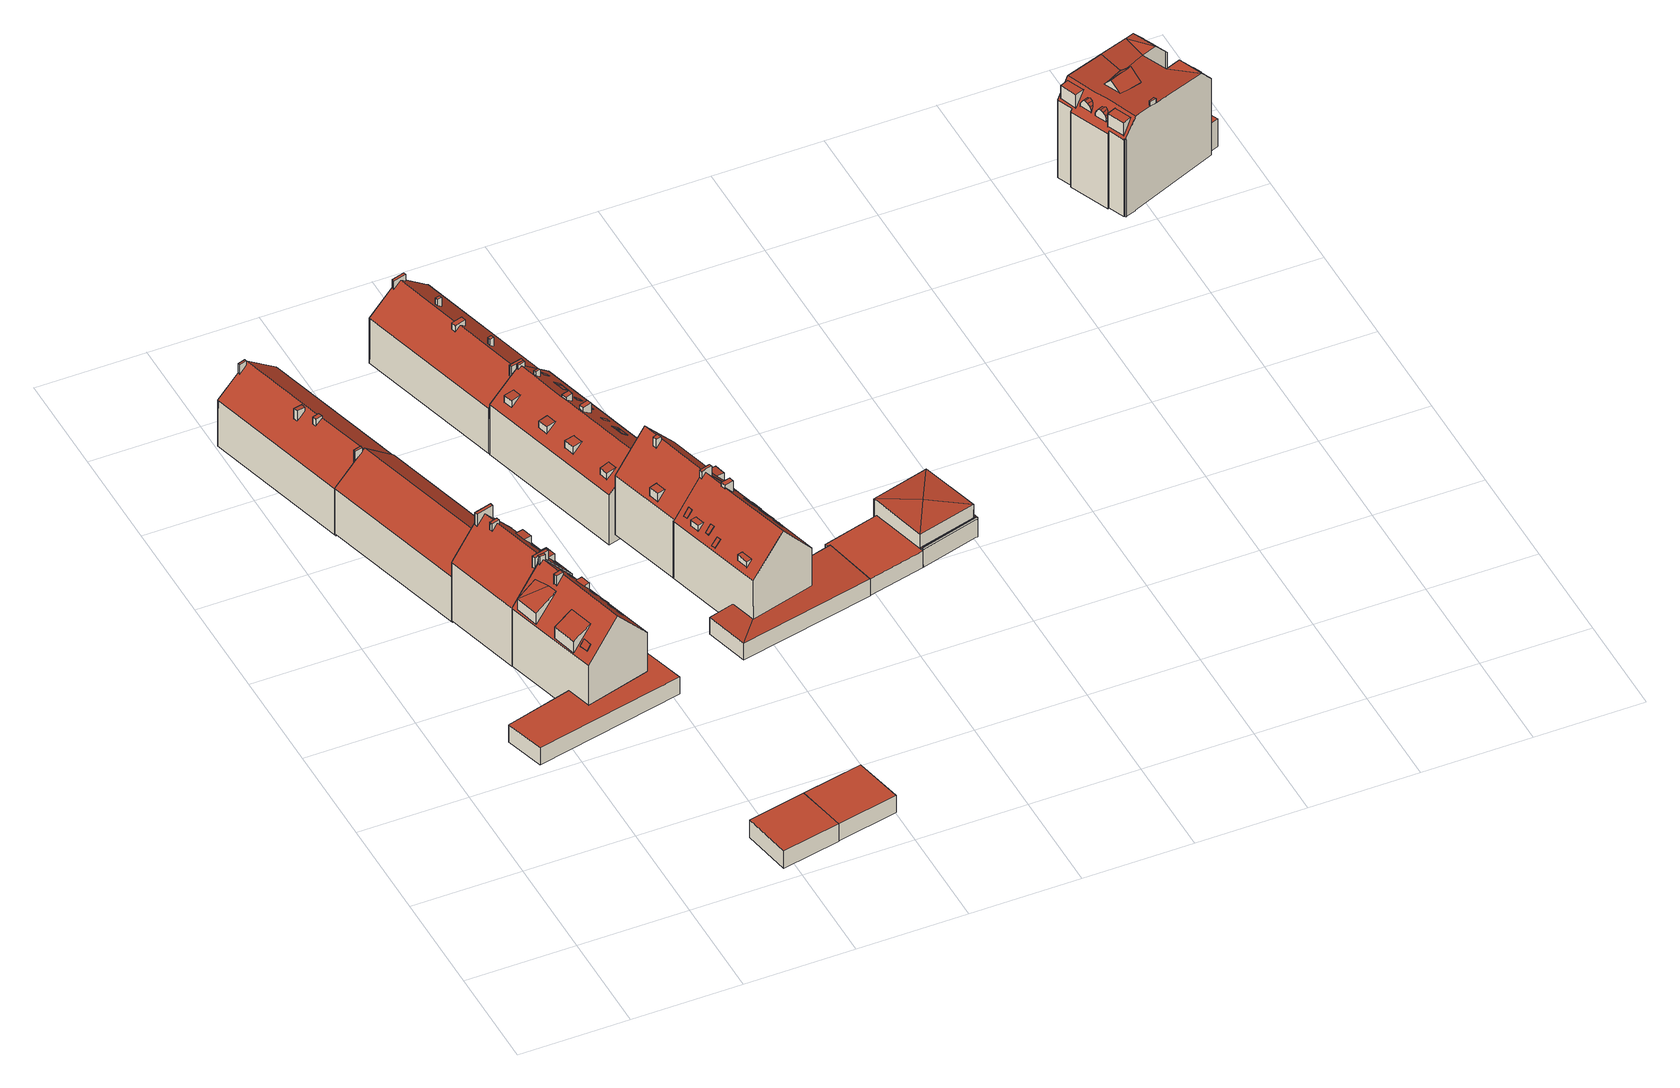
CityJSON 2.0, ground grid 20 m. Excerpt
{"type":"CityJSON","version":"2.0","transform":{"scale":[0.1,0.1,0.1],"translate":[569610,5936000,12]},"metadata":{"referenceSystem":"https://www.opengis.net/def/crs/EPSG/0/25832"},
"CityObjects":{
"building1":{"type":"Building","attributes":{"Grundfläche 2D":"172.613951","Grundhöhe NN":"14.097"},"geometry":[{"type":"Solid","lod":"3","boundaries":[[[[0,1,2,3,4,5,6,7]],[[3,2,8,9]],[[4,3,9,10]],[[5,4,10,11]],[[6,5,11,12]],[[7,6,12,13]],[[0,7,13,14]],[[1,0,14,15]],[[2,1,15,8]],[[15,14,13,12,11,10,9,8]]]],"semantics":{"surfaces":[{"type":"RoofSurface"},{"type":"WallSurface"},{"type":"GroundSurface"}],"values":[[0,1,1,1,1,1,1,1,1,2]]}}]},
"building2":{"type":"Building","attributes":{"Grundfläche 2D":"102.184171","Grundhöhe NN":"14.706"},"geometry":[{"type":"Solid","lod":"3","boundaries":[[[[16,17,18,19]],[[17,16,20,21]],[[18,17,21,22]],[[19,18,22,23]],[[16,19,23,20]],[[21,20,23,22]]]],"semantics":{"surfaces":[{"type":"RoofSurface"},{"type":"WallSurface"},{"type":"GroundSurface"}],"values":[[0,1,1,1,1,2]]}}]},
"building3":{"type":"Building","attributes":{"Grundfläche 2D":"232.561798","Grundhöhe NN":"13.805"},"children":["building3-1","building3-2","building3-3","building3-4","building3-5","building3-6","building3-7","building3-8","building3-9"],"geometry":[{"type":"Solid","lod":"3","boundaries":[[[[24,25,26,27]],[[24,28,25]],[[29,30,31,32,33,34,35,36,37,38],[39,28,24,27,40],[41,42,43,44]],[[45,46,42,41,47,48,49]],[[30,29,50,51,52,33,32,31]],[[26,25,39,40]],[[27,26,40]],[[25,28,39]],[[49,43,42,46,45]],[[47,41,44]],[[44,43,49,48,47]],[[36,35,34,33,52,51,53,54]],[[38,37,36,54,55]],[[50,29,38,55,56]],[[51,50,56,53]],[[53,56,55,54]]]],"semantics":{"surfaces":[{"type":"RoofSurface"},{"type":"WallSurface"},{"type":"GroundSurface"}],"values":[[0,0,0,0,0,1,1,1,1,1,1,1,1,1,1,2]]}}]},
"building3-1":{"type":"BuildingInstallation","parents":["building3"],"geometry":[{"type":"MultiSurface","lod":"3","boundaries":[[[57,58,59,60]],[[61,62,57,60]],[[59,63,61,60]],[[58,57,62,64]],[[59,58,64,63]]],"semantics":{"surfaces":[{"type":"RoofSurface"},{"type":"WallSurface"}],"values":[0,1,1,1,1]}}]},
"building3-2":{"type":"BuildingInstallation","parents":["building3"],"geometry":[{"type":"MultiSurface","lod":"3","boundaries":[[[65,66,67,68]],[[69,70,65,68]],[[68,67,71,69]],[[66,65,70,72]],[[72,71,67,66]]],"semantics":{"surfaces":[{"type":"RoofSurface"},{"type":"WallSurface"}],"values":[0,1,1,1,1]}}]},
"building3-3":{"type":"BuildingInstallation","parents":["building3"],"geometry":[{"type":"MultiSurface","lod":"3","boundaries":[[[73,74,75,76]],[[76,75,77,78]],[[78,79,73,76]],[[79,80,74,73]],[[75,74,80,77]]],"semantics":{"surfaces":[{"type":"RoofSurface"},{"type":"WallSurface"}],"values":[0,1,1,1,1]}}]},
"building3-4":{"type":"BuildingInstallation","parents":["building3"],"geometry":[{"type":"MultiSurface","lod":"3","boundaries":[[[81,82,83,84]],[[82,85,83]],[[84,86,81]],[[82,81,86,85]]],"semantics":{"surfaces":[{"type":"RoofSurface"},{"type":"WallSurface"}],"values":[0,1,1,1]}}]},
"building3-5":{"type":"BuildingInstallation","parents":["building3"],"geometry":[{"type":"MultiSurface","lod":"3","boundaries":[[[87,88,89,90]],[[87,90,91,92]],[[89,88,93,94]],[[90,89,94,91]],[[88,87,92,93]]],"semantics":{"surfaces":[{"type":"RoofSurface"},{"type":"WallSurface"}],"values":[0,1,1,1,1]}}]},
"building3-6":{"type":"BuildingInstallation","parents":["building3"],"geometry":[{"type":"MultiSurface","lod":"3","boundaries":[[[95,96,97,98]],[[34,96,95,52,33]],[[34,99,97,96]],[[99,32,100,98,97]],[[100,52,95,98]]],"semantics":{"surfaces":[{"type":"RoofSurface"},{"type":"WallSurface"}],"values":[0,1,1,1,1]}}]},
"building3-7":{"type":"BuildingInstallation","parents":["building3"],"geometry":[{"type":"MultiSurface","lod":"3","boundaries":[[[101,102,103,104]],[[31,105,104,103]],[[101,104,105,106]],[[106,30,102,101]],[[30,31,103,102]]],"semantics":{"surfaces":[{"type":"RoofSurface"},{"type":"WallSurface"}],"values":[0,1,1,1,1]}}]},
"building3-8":{"type":"BuildingInstallation","parents":["building3"],"geometry":[{"type":"MultiSurface","lod":"3","boundaries":[[[107,108,109,110]],[[107,110,111,112]],[[108,107,112,113]],[[110,109,114,111]],[[109,108,113,114]]],"semantics":{"surfaces":[{"type":"RoofSurface"},{"type":"WallSurface"}],"values":[0,1,1,1,1]}}]},
"building3-9":{"type":"BuildingInstallation","parents":["building3"],"geometry":[{"type":"MultiSurface","lod":"3","boundaries":[[[115,116,117,118]],[[119,120,117,116]],[[120,121,118,117]],[[115,118,121,122]],[[116,115,122,119]]],"semantics":{"surfaces":[{"type":"RoofSurface"},{"type":"WallSurface"}],"values":[0,1,1,1,1]}}]},
"building4":{"type":"Building","attributes":{"Grundfläche 2D":"187.416265","Grundhöhe NN":"13.668"},"children":["building4-1","building4-2","building4-3","building4-4","building4-5","building4-6","building4-7"],"geometry":[{"type":"Solid","lod":"3","boundaries":[[[[123,124,125,126,127,128,129,130,131,36,132,33]],[[129,128,127,126,125,124,123,133,134,135,136,137,138]],[[36,131,139,140]],[[134,133,123,33,132,36,140,141]],[[136,135,134,141,142]],[[131,130,129,138,137,136,142,143,144,145,139]],[[145,144,143,142,141,140,139]]]],"semantics":{"surfaces":[{"type":"RoofSurface"},{"type":"WallSurface"},{"type":"GroundSurface"}],"values":[[0,0,1,1,1,1,2]]}}]},
"building4-1":{"type":"BuildingInstallation","parents":["building4"],"geometry":[{"type":"MultiSurface","lod":"3","boundaries":[[[146,147,148,149]],[[148,147,150]],[[146,149,151]],[[147,146,151,150]]],"semantics":{"surfaces":[{"type":"RoofSurface"},{"type":"WallSurface"}],"values":[0,1,1,1]}}]},
"building4-2":{"type":"BuildingInstallation","parents":["building4"],"geometry":[{"type":"MultiSurface","lod":"3","boundaries":[[[152,153,154,155,156]],[[126,157,153,152,158]],[[157,159,153]],[[154,153,159,160]],[[160,161,155,154]],[[155,161,125,162,156]],[[152,156,162,158]]],"semantics":{"surfaces":[{"type":"RoofSurface"},{"type":"WallSurface"}],"values":[0,1,1,1,1,1,1]}}]},
"building4-3":{"type":"BuildingInstallation","parents":["building4"],"geometry":[{"type":"MultiSurface","lod":"3","boundaries":[[[163,164,165,166]],[[167,168,163,166]],[[169,164,163,168,127]],[[169,170,165,164]],[[170,128,167,166,165]]],"semantics":{"surfaces":[{"type":"RoofSurface"},{"type":"WallSurface"}],"values":[0,1,1,1,1]}}]},
"building4-4":{"type":"BuildingInstallation","parents":["building4"],"geometry":[{"type":"MultiSurface","lod":"3","boundaries":[[[171,172,173,174]],[[174,173,175,176]],[[171,174,176,177]],[[172,171,177,178]],[[173,172,178,175]]],"semantics":{"surfaces":[{"type":"RoofSurface"},{"type":"WallSurface"}],"values":[0,1,1,1,1]}}]},
"building4-5":{"type":"BuildingInstallation","parents":["building4"],"geometry":[{"type":"MultiSurface","lod":"3","boundaries":[[[179,180,181,182]],[[181,180,183]],[[184,179,182]],[[180,179,184,183]]],"semantics":{"surfaces":[{"type":"RoofSurface"},{"type":"WallSurface"}],"values":[0,1,1,1]}}]},
"building4-6":{"type":"BuildingInstallation","parents":["building4"],"geometry":[{"type":"MultiSurface","lod":"3","boundaries":[[[185,186,187,188,189]],[[186,132,33,123,133,187]],[[133,190,188,187]],[[191,192,185,189,188,190,124]],[[192,132,186,185]]],"semantics":{"surfaces":[{"type":"RoofSurface"},{"type":"WallSurface"}],"values":[0,1,1,1,1]}}]},
"building4-7":{"type":"BuildingInstallation","parents":["building4"],"geometry":[{"type":"MultiSurface","lod":"3","boundaries":[[[193,194,195,196]],[[196,195,197,198]],[[193,196,198,199]],[[194,193,199,200]],[[195,194,200,197]]],"semantics":{"surfaces":[{"type":"RoofSurface"},{"type":"WallSurface"}],"values":[0,1,1,1,1]}}]},
"building5":{"type":"Building","attributes":{"Grundfläche 2D":"356.851360","Grundhöhe NN":"13.059"},"geometry":[{"type":"Solid","lod":"3","boundaries":[[[[201,202,203,204]],[[203,202,205,206,207,208]],[[201,204,209,210]],[[211,206,205,202,201,210,212]],[[207,206,211,213]],[[214,209,204,203,208,207,213,215]],[[215,213,211,212,210,209,214]]]],"semantics":{"surfaces":[{"type":"RoofSurface"},{"type":"WallSurface"},{"type":"GroundSurface"}],"values":[[0,0,1,1,1,1,2]]}}]},
"building6":{"type":"Building","attributes":{"Grundfläche 2D":"357.622456","Grundhöhe NN":"12.428"},"children":["building6-1","building6-2","building6-3","building6-4"],"geometry":[{"type":"Solid","lod":"3","boundaries":[[[[216,217,218,219,220,221,222,223,224,225]],[[225,224,223,226,227,216]],[[227,226,228,229]],[[219,218,217,216,227,229,230]],[[220,219,230,231]],[[226,223,222,221,220,231,228]],[[230,229,228,231]]]],"semantics":{"surfaces":[{"type":"RoofSurface"},{"type":"WallSurface"},{"type":"GroundSurface"}],"values":[[0,0,1,1,1,1,2]]}}]},
"building6-1":{"type":"BuildingInstallation","parents":["building6"],"geometry":[{"type":"MultiSurface","lod":"3","boundaries":[[[232,233,234,235]],[[235,234,236,237]],[[232,235,237,238]],[[233,232,238,239]],[[234,233,239,236]]],"semantics":{"surfaces":[{"type":"RoofSurface"},{"type":"WallSurface"}],"values":[0,1,1,1,1]}}]},
"building6-2":{"type":"BuildingInstallation","parents":["building6"],"geometry":[{"type":"MultiSurface","lod":"3","boundaries":[[[240,241,242,243]],[[218,244,243,242]],[[240,243,244,245]],[[241,240,245,217]],[[217,218,242,241]]],"semantics":{"surfaces":[{"type":"RoofSurface"},{"type":"WallSurface"}],"values":[0,1,1,1,1]}}]},
"building6-3":{"type":"BuildingInstallation","parents":["building6"],"geometry":[{"type":"MultiSurface","lod":"3","boundaries":[[[246,247,248,249]],[[249,248,225,250]],[[246,249,250,251]],[[247,246,251,224]],[[224,225,248,247]]],"semantics":{"surfaces":[{"type":"RoofSurface"},{"type":"WallSurface"}],"values":[0,1,1,1,1]}}]},
"building6-4":{"type":"BuildingInstallation","parents":["building6"],"geometry":[{"type":"MultiSurface","lod":"3","boundaries":[[[252,253,254,255]],[[221,222,255,254]],[[252,255,222,256]],[[253,252,256,257]],[[257,221,254,253]]],"semantics":{"surfaces":[{"type":"RoofSurface"},{"type":"WallSurface"}],"values":[0,1,1,1,1]}}]},
"building7":{"type":"Building","attributes":{"Grundfläche 2D":"107.352599","Grundhöhe NN":"14.753"},"geometry":[{"type":"Solid","lod":"3","boundaries":[[[[258,19,18,259]],[[19,258,260,261]],[[18,19,261,262]],[[259,18,262,263]],[[260,258,259,263]],[[262,261,260,263]]]],"semantics":{"surfaces":[{"type":"RoofSurface"},{"type":"WallSurface"},{"type":"GroundSurface"}],"values":[[0,1,1,1,1,2]]}}]},
"building8":{"type":"Building","attributes":{"Grundfläche 2D":"360.163591","Grundhöhe NN":"12.171"},"children":["building8-1","building8-2","building8-3","building8-4","building8-5","building8-6","building8-7","building8-8","building8-9","building8-10","building8-11","building8-12","building8-13","building8-14","building8-15","building8-16","building8-17","building8-18"],"geometry":[{"type":"Solid","lod":"3","boundaries":[[[[264,265,266,267,268,269,270,271,272]],[[269,268,267,266,265,273,274,275,276,277,270]],[[271,270,277,278,279]],[[272,271,279,280]],[[281,282,276,275,274,273,265,264,272,280,283]],[[277,276,282,278]],[[283,280,279,278,282,281]]]],"semantics":{"surfaces":[{"type":"RoofSurface"},{"type":"WallSurface"},{"type":"GroundSurface"}],"values":[[0,0,1,1,1,1,2]]}}]},
"building8-1":{"type":"BuildingInstallation","parents":["building8"],"geometry":[{"type":"MultiSurface","lod":"3","boundaries":[[[284,285,286,287]],[[268,269,287,286]],[[284,287,269,288]],[[285,284,288,289]],[[286,285,289,268]]],"semantics":{"surfaces":[{"type":"RoofSurface"},{"type":"WallSurface"}],"values":[0,1,1,1,1]}}]},
"building8-2":{"type":"BuildingInstallation","parents":["building8"],"geometry":[{"type":"MultiSurface","lod":"3","boundaries":[[[290,291,292,293]],[[290,293,294,295]],[[293,292,296,294]],[[295,297,291,290]],[[292,291,297,296]]],"semantics":{"surfaces":[{"type":"RoofSurface"},{"type":"WallSurface"}],"values":[0,1,1,1,1]}}]},
"building8-3":{"type":"BuildingInstallation","parents":["building8"],"geometry":[{"type":"MultiSurface","lod":"3","boundaries":[[[298,299,300,301]],[[301,300,302,303]],[[298,301,303,304]],[[299,298,304,305]],[[300,299,305,302]]],"semantics":{"surfaces":[{"type":"RoofSurface"},{"type":"WallSurface"}],"values":[0,1,1,1,1]}}]},
"building8-4":{"type":"BuildingInstallation","parents":["building8"],"geometry":[{"type":"MultiSurface","lod":"3","boundaries":[[[306,307,308,309]],[[309,308,310,311]],[[306,309,311,312]],[[307,306,312,313]],[[308,307,313,310]]],"semantics":{"surfaces":[{"type":"RoofSurface"},{"type":"WallSurface"}],"values":[0,1,1,1,1]}}]},
"building8-5":{"type":"BuildingInstallation","parents":["building8"],"geometry":[{"type":"MultiSurface","lod":"3","boundaries":[[[314,315,316,317]],[[317,316,318,319]],[[314,317,319,320]],[[320,321,315,314]],[[316,315,321,318]]],"semantics":{"surfaces":[{"type":"RoofSurface"},{"type":"WallSurface"}],"values":[0,1,1,1,1]}}]},
"building8-6":{"type":"BuildingInstallation","parents":["building8"],"geometry":[{"type":"MultiSurface","lod":"3","boundaries":[[[322,323,324,325]],[[325,324,326,327]],[[327,322,325]],[[324,323,326]]],"semantics":{"surfaces":[{"type":"RoofSurface"},{"type":"WallSurface"}],"values":[0,1,1,1]}}]},
"building8-7":{"type":"BuildingInstallation","parents":["building8"],"geometry":[{"type":"MultiSurface","lod":"3","boundaries":[[[328,329,330,331]],[[331,330,332,333]],[[328,331,333,334]],[[329,328,334,335]],[[330,329,335,332]]],"semantics":{"surfaces":[{"type":"RoofSurface"},{"type":"WallSurface"}],"values":[0,1,1,1,1]}}]},
"building8-8":{"type":"BuildingInstallation","parents":["building8"],"geometry":[{"type":"MultiSurface","lod":"3","boundaries":[[[336,337,338,339]],[[338,337,340,341]],[[337,336,342,340]],[[339,338,341,343]],[[336,339,343,342]]],"semantics":{"surfaces":[{"type":"RoofSurface"},{"type":"WallSurface"}],"values":[0,1,1,1,1]}}]},
"building8-9":{"type":"BuildingInstallation","parents":["building8"],"geometry":[{"type":"MultiSurface","lod":"3","boundaries":[[[344,345,346,347]],[[347,346,348,349]],[[344,347,349,350]],[[345,344,350,351]],[[346,345,351,348]]],"semantics":{"surfaces":[{"type":"RoofSurface"},{"type":"WallSurface"}],"values":[0,1,1,1,1]}}]},
"building8-10":{"type":"BuildingInstallation","parents":["building8"],"geometry":[{"type":"MultiSurface","lod":"3","boundaries":[[[352,353,354,355]],[[352,356,357,353]],[[358,359,355,354]],[[359,356,352,355]],[[354,353,357,358]]],"semantics":{"surfaces":[{"type":"RoofSurface"},{"type":"WallSurface"}],"values":[0,1,1,1,1]}}]},
"building8-11":{"type":"BuildingInstallation","parents":["building8"],"geometry":[{"type":"MultiSurface","lod":"3","boundaries":[[[360,361,362,363,364,365,366]],[[365,264,265,273,274,360,366]],[[274,367,361,360]],[[361,367,368,369,266,370,364,363,362]],[[370,264,365,364]]],"semantics":{"surfaces":[{"type":"RoofSurface"},{"type":"WallSurface"}],"values":[0,1,1,1,1]}}]},
"building8-12":{"type":"BuildingInstallation","parents":["building8"],"geometry":[{"type":"MultiSurface","lod":"3","boundaries":[[[371,372,373,374]],[[374,373,375,376]],[[371,374,376,377]],[[372,371,377,378]],[[373,372,378,375]]],"semantics":{"surfaces":[{"type":"RoofSurface"},{"type":"WallSurface"}],"values":[0,1,1,1,1]}}]},
"building8-13":{"type":"BuildingInstallation","parents":["building8"],"geometry":[{"type":"MultiSurface","lod":"3","boundaries":[[[379,380,381,382]],[[382,381,383,384]],[[384,379,382]],[[383,381,380]]],"semantics":{"surfaces":[{"type":"RoofSurface"},{"type":"WallSurface"}],"values":[0,1,1,1]}}]},
"building8-14":{"type":"BuildingInstallation","parents":["building8"],"geometry":[{"type":"MultiSurface","lod":"3","boundaries":[[[385,386,387,388]],[[388,387,389,390]],[[385,388,390,391]],[[386,385,391,392]],[[387,386,392,389]]],"semantics":{"surfaces":[{"type":"RoofSurface"},{"type":"WallSurface"}],"values":[0,1,1,1,1]}}]},
"building8-15":{"type":"BuildingInstallation","parents":["building8"],"geometry":[{"type":"MultiSurface","lod":"3","boundaries":[[[393,394,395,396]],[[396,395,397,398]],[[396,398,393]],[[394,397,395]]],"semantics":{"surfaces":[{"type":"RoofSurface"},{"type":"WallSurface"}],"values":[0,1,1,1]}}]},
"building8-16":{"type":"BuildingInstallation","parents":["building8"],"geometry":[{"type":"MultiSurface","lod":"3","boundaries":[[[399,400,401,402]],[[402,401,403,404]],[[402,404,399]],[[400,403,401]]],"semantics":{"surfaces":[{"type":"RoofSurface"},{"type":"WallSurface"}],"values":[0,1,1,1]}}]},
"building8-17":{"type":"BuildingInstallation","parents":["building8"],"geometry":[{"type":"MultiSurface","lod":"3","boundaries":[[[405,406,407,408]],[[408,407,409,410]],[[407,406,411,409]],[[405,408,410,412]],[[406,405,412,411]]],"semantics":{"surfaces":[{"type":"RoofSurface"},{"type":"WallSurface"}],"values":[0,1,1,1,1]}}]},
"building8-18":{"type":"BuildingInstallation","parents":["building8"],"geometry":[{"type":"MultiSurface","lod":"3","boundaries":[[[413,414,415,416]],[[416,415,417,418]],[[413,416,418,419]],[[414,413,419,420]],[[415,414,420,417]]],"semantics":{"surfaces":[{"type":"RoofSurface"},{"type":"WallSurface"}],"values":[0,1,1,1,1]}}]},
"building9":{"type":"Building","attributes":{"Grundfläche 2D":"241.663838","Grundhöhe NN":"13.986"},"children":["building9-1","building9-2","building9-3","building9-4","building9-5","building9-6","building9-7","building9-8","building9-9","building9-10","building9-11"],"geometry":[{"type":"Solid","lod":"3","boundaries":[[[[421,422,423,424,425,426,427,428,429]],[[421,429,428,430,431,432,433,423,422]],[[434,435,436,432,431,430,428,427,426,425,437,438]],[[433,432,436,439]],[[424,423,433,439,440]],[[425,424,440,437]],[[438,437,440,439,436,435,434]]]],"semantics":{"surfaces":[{"type":"RoofSurface"},{"type":"WallSurface"},{"type":"GroundSurface"}],"values":[[0,0,1,1,1,1,2]]}}]},
"building9-1":{"type":"BuildingInstallation","parents":["building9"],"geometry":[{"type":"MultiSurface","lod":"3","boundaries":[[[441,442,443,444]],[[444,443,445,446]],[[444,446,441]],[[442,445,443]]],"semantics":{"surfaces":[{"type":"RoofSurface"},{"type":"WallSurface"}],"values":[0,1,1,1]}}]},
"building9-2":{"type":"BuildingInstallation","parents":["building9"],"geometry":[{"type":"MultiSurface","lod":"3","boundaries":[[[447,448,449,450]],[[450,449,451,452]],[[447,450,452,453]],[[448,447,453,454]],[[449,448,454,451]]],"semantics":{"surfaces":[{"type":"RoofSurface"},{"type":"WallSurface"}],"values":[0,1,1,1,1]}}]},
"building9-3":{"type":"BuildingInstallation","parents":["building9"],"geometry":[{"type":"MultiSurface","lod":"3","boundaries":[[[455,456,457,458]],[[459,460,455,458]],[[458,457,461,459]],[[460,462,456,455]],[[457,456,462,461]]],"semantics":{"surfaces":[{"type":"RoofSurface"},{"type":"WallSurface"}],"values":[0,1,1,1,1]}}]},
"building9-4":{"type":"BuildingInstallation","parents":["building9"],"geometry":[{"type":"MultiSurface","lod":"3","boundaries":[[[463,464,465,466]],[[464,463,467,468]],[[464,468,465]],[[466,467,463]]],"semantics":{"surfaces":[{"type":"RoofSurface"},{"type":"WallSurface"}],"values":[0,1,1,1]}}]},
"building9-5":{"type":"BuildingInstallation","parents":["building9"],"geometry":[{"type":"MultiSurface","lod":"3","boundaries":[[[469,470,471,472,473,474,475,476]],[[430,477,471,470]],[[478,474,473,472,471,477,429,479]],[[478,426,475,474]],[[426,427,428,430,470,469,476,475]]],"semantics":{"surfaces":[{"type":"RoofSurface"},{"type":"WallSurface"}],"values":[0,1,1,1,1]}}]},
"building9-6":{"type":"BuildingInstallation","parents":["building9"],"geometry":[{"type":"MultiSurface","lod":"3","boundaries":[[[480,481,482,483]],[[483,482,484,485]],[[485,486,480,483]],[[481,480,486,487]],[[487,484,482,481]]],"semantics":{"surfaces":[{"type":"RoofSurface"},{"type":"WallSurface"}],"values":[0,1,1,1,1]}}]},
"building9-7":{"type":"BuildingInstallation","parents":["building9"],"geometry":[{"type":"MultiSurface","lod":"3","boundaries":[[[488,489,490,491]],[[490,489,492,493]],[[491,490,493,494]],[[488,491,494,495]],[[489,488,495,492]]],"semantics":{"surfaces":[{"type":"RoofSurface"},{"type":"WallSurface"}],"values":[0,1,1,1,1]}}]},
"building9-8":{"type":"BuildingInstallation","parents":["building9"],"geometry":[{"type":"MultiSurface","lod":"3","boundaries":[[[496,497,498,499,500]],[[498,497,501,502]],[[502,422,503,500,499,498]],[[496,500,503,504]],[[496,504,421,501,497]]],"semantics":{"surfaces":[{"type":"RoofSurface"},{"type":"WallSurface"}],"values":[0,1,1,1,1]}}]},
"building9-9":{"type":"BuildingInstallation","parents":["building9"],"geometry":[{"type":"MultiSurface","lod":"3","boundaries":[[[505,506,507,508]],[[509,510,508,507]],[[510,511,505,508]],[[506,505,511,512]],[[507,506,512,509]]],"semantics":{"surfaces":[{"type":"RoofSurface"},{"type":"WallSurface"}],"values":[0,1,1,1,1]}}]},
"building9-10":{"type":"BuildingInstallation","parents":["building9"],"geometry":[{"type":"MultiSurface","lod":"3","boundaries":[[[513,514,515,516]],[[517,518,514,513]],[[519,517,513,516]],[[516,515,520,519]],[[515,514,518,520]]],"semantics":{"surfaces":[{"type":"RoofSurface"},{"type":"WallSurface"}],"values":[0,1,1,1,1]}}]},
"building9-11":{"type":"BuildingInstallation","parents":["building9"],"geometry":[{"type":"MultiSurface","lod":"3","boundaries":[[[521,522,523,524]],[[524,523,525,526]],[[521,524,526,527]],[[522,521,527,528]],[[523,522,528,525]]],"semantics":{"surfaces":[{"type":"RoofSurface"},{"type":"WallSurface"}],"values":[0,1,1,1,1]}}]},
"building10":{"type":"Building","attributes":{"Grundfläche 2D":"361.789519","Grundhöhe NN":"12.553"},"children":["building10-1","building10-2","building10-3","building10-4","building10-5"],"geometry":[{"type":"Solid","lod":"3","boundaries":[[[[529,530,531,532,533,534,535,536,537,538,539,540]],[[541,542,538,537,536,535,534,533,543,544]],[[530,529,545,546]],[[547,544,543,533,532,531,530,546,548]],[[541,544,547,549]],[[545,529,540,539,538,542,541,549,550]],[[549,547,548,546,545,550]]]],"semantics":{"surfaces":[{"type":"RoofSurface"},{"type":"WallSurface"},{"type":"GroundSurface"}],"values":[[0,0,1,1,1,1,2]]}}]},
"building10-1":{"type":"BuildingInstallation","parents":["building10"],"geometry":[{"type":"MultiSurface","lod":"3","boundaries":[[[551,552,553,554]],[[555,556,554,553]],[[551,554,556,557]],[[557,558,552,551]],[[553,552,558,555]]],"semantics":{"surfaces":[{"type":"RoofSurface"},{"type":"WallSurface"}],"values":[0,1,1,1,1]}}]},
"building10-2":{"type":"BuildingInstallation","parents":["building10"],"geometry":[{"type":"MultiSurface","lod":"3","boundaries":[[[559,560,561,562]],[[563,560,559,564,535]],[[563,565,561,560]],[[566,562,561,565,536]],[[566,564,559,562]]],"semantics":{"surfaces":[{"type":"RoofSurface"},{"type":"WallSurface"}],"values":[0,1,1,1,1]}}]},
"building10-3":{"type":"BuildingInstallation","parents":["building10"],"geometry":[{"type":"MultiSurface","lod":"3","boundaries":[[[567,568,569,570]],[[569,532,533,543,570]],[[543,571,567,570]],[[567,571,534,572,568]],[[572,532,569,568]]],"semantics":{"surfaces":[{"type":"RoofSurface"},{"type":"WallSurface"}],"values":[0,1,1,1,1]}}]},
"building10-4":{"type":"BuildingInstallation","parents":["building10"],"geometry":[{"type":"MultiSurface","lod":"3","boundaries":[[[573,574,575,576]],[[576,575,577,578]],[[578,579,573,576]],[[574,573,579,580]],[[580,577,575,574]]],"semantics":{"surfaces":[{"type":"RoofSurface"},{"type":"WallSurface"}],"values":[0,1,1,1,1]}}]},
"building10-5":{"type":"BuildingInstallation","parents":["building10"],"geometry":[{"type":"MultiSurface","lod":"3","boundaries":[[[581,365,582,583]],[[542,538,539,540,365,581]],[[540,584,582,365]],[[582,584,537,585,583]],[[585,542,581,583]]],"semantics":{"surfaces":[{"type":"RoofSurface"},{"type":"WallSurface"}],"values":[0,1,1,1,1]}}]},
"building11":{"type":"Building","attributes":{"Grundfläche 2D":"179.954187","Grundhöhe NN":"13.715"},"children":["building11-1","building11-2","building11-3"],"geometry":[{"type":"Solid","lod":"3","boundaries":[[[[586,587,588,589,590]],[[590,591,592,586]],[[587,586,592,593,594]],[[588,587,594,595]],[[596,597,591,590,589,588,595,598]],[[592,591,597,593]],[[597,596,598,595,594,593]]]],"semantics":{"surfaces":[{"type":"RoofSurface"},{"type":"WallSurface"},{"type":"GroundSurface"}],"values":[[0,0,1,1,1,1,2]]}}]},
"building11-1":{"type":"BuildingInstallation","parents":["building11"],"geometry":[{"type":"MultiSurface","lod":"3","boundaries":[[[599,600,601,602]],[[600,603,601]],[[602,604,599]],[[600,599,604,603]]],"semantics":{"surfaces":[{"type":"RoofSurface"},{"type":"WallSurface"}],"values":[0,1,1,1]}}]},
"building11-2":{"type":"BuildingInstallation","parents":["building11"],"geometry":[{"type":"MultiSurface","lod":"3","boundaries":[[[605,606,607,608]],[[606,605,609,610]],[[606,610,607]],[[608,609,605]]],"semantics":{"surfaces":[{"type":"RoofSurface"},{"type":"WallSurface"}],"values":[0,1,1,1]}}]},
"building11-3":{"type":"BuildingInstallation","parents":["building11"],"geometry":[{"type":"MultiSurface","lod":"3","boundaries":[[[611,612,613,614]],[[614,613,615,616]],[[611,614,616,617]],[[612,611,617,618]],[[613,612,618,615]]],"semantics":{"surfaces":[{"type":"RoofSurface"},{"type":"WallSurface"}],"values":[0,1,1,1,1]}}]},
"building12":{"type":"Building","attributes":{"Grundfläche 2D":"167.940613","Grundhöhe NN":"14.323"},"geometry":[{"type":"Solid","lod":"3","boundaries":[[[[619,620,621,622,623,624]],[[622,625,626,623]],[[620,619,627,628]],[[621,620,628,629]],[[622,621,629,630]],[[625,622,630,631]],[[626,625,631,632]],[[623,626,632,633]],[[624,623,633,634]],[[619,624,634,627]],[[627,634,633,632,631,630,629,628]]]],"semantics":{"surfaces":[{"type":"RoofSurface"},{"type":"WallSurface"},{"type":"GroundSurface"}],"values":[[0,0,1,1,1,1,1,1,1,1,2]]}}]},
"building13":{"type":"Building","attributes":{"Grundfläche 2D":"6.863242","Grundhöhe NN":"14.316"},"geometry":[{"type":"Solid","lod":"3","boundaries":[[[[635,636,637,638]],[[639,635,638,640]],[[640,638,637,641,642]],[[639,640,642,643]],[[636,635,639,643,644]],[[637,636,644,641]],[[642,641,644,643]]]],"semantics":{"surfaces":[{"type":"RoofSurface"},{"type":"WallSurface"},{"type":"GroundSurface"}],"values":[[0,0,1,1,1,1,2]]}}]},
"building14":{"type":"Building","attributes":{"Grundfläche 2D":"257.215616","Grundhöhe NN":"14.366"},"children":["building14-1"],"geometry":[{"type":"Solid","lod":"3","boundaries":[[[[645,646,647,648,649,650,651,652,653,654]],[[655,656,657]],[[657,656,658]],[[655,659,660,656]],[[661,658,656,660,659]],[[662,663,664,665,666]],[[667,655,657,653,652,668]],[[659,655,667,669]],[[663,654,658,661,659,669,670,664]],[[658,654,653,657]],[[665,664,670,671]],[[666,665,671,672]],[[662,666,672,673]],[[674,647,646,645,654,663,662,673]],[[675,649,648,647,674,676]],[[650,649,675,677]],[[652,651,650,677,668]],[[672,671,670,669,667,668,677,675,676,674,673]]]],"semantics":{"surfaces":[{"type":"RoofSurface"},{"type":"WallSurface"},{"type":"GroundSurface"}],"values":[[0,0,0,0,0,0,1,1,1,1,1,1,1,1,1,1,1,2]]}}]},
"building14-1":{"type":"BuildingInstallation","parents":["building14"],"geometry":[{"type":"MultiSurface","lod":"3","boundaries":[[[678,679,680,681,682,683,684,685,686]],[[679,645,646,647,681,680]],[[647,648,649,683,682,681]],[[649,650,684,683]],[[650,651,685,684]],[[651,687,686,685]],[[645,679,678,686,687,688]]],"semantics":{"surfaces":[{"type":"RoofSurface"},{"type":"WallSurface"}],"values":[0,1,1,1,1,1,1]}}]},
"building15":{"type":"Building","attributes":{"Grundfläche 2D":"292.306151","Grundhöhe NN":"13.895"},"children":["building15-1","building15-2","building15-3","building15-4","building15-5","building15-6","building15-7"],"geometry":[{"type":"Solid","lod":"3","boundaries":[[[[689,690,691,692,693]],[[690,694,695]],[[695,696,690]],[[696,691,690]],[[697,696,695]],[[698,699,700,701,702,703,691,696,697]],[[692,691,703]],[[704,705,706]],[[706,705,707,708,709,710,711]],[[712,713,714,715,704]],[[715,705,704]],[[716,717,718,719,720,721,722,715,714,723,724,700,699,725,726,694,690,713,712,727,728,729]],[[730,722,721]],[[729,728,727,731,732,733,734,735,736,737,738,739,740,741,718,717,716]],[[721,742,743,730]],[[744,745,746,747]],[[748,749,750,751]],[[713,690,689,693]],[[699,698,697,695,694,726,725]],[[724,701,700]],[[714,713,693,692,703,702,701,724,723]],[[745,744,752,753]],[[746,745,753,754]],[[747,746,754,755]],[[750,749,756,757]],[[751,750,757,758]],[[748,751,758,759]],[[731,727,712,704,706,711,760,761]],[[732,731,761,762]],[[735,734,733,763,764]],[[737,736,765,766]],[[733,732,762,763]],[[736,735,764,765]],[[738,737,766,767]],[[739,738,767,768]],[[769,770,771,742,721,720,719,718,741,740,739,768,772]],[[748,759,773,743,742,771,756,749]],[[722,730,743,773,774]],[[715,722,774,775]],[[776,707,705,715,775,777]],[[708,707,776,778]],[[709,708,778,779]],[[711,710,709,779,752,744,747,755,780,760]],[[753,752,779,778,776,777,775,774,773,759,758,757,756,771,770,769,772,768,767,766,765,764,763,762,761,760,780,755,754]]]],"semantics":{"surfaces":[{"type":"RoofSurface"},{"type":"WallSurface"},{"type":"GroundSurface"}],"values":[[0,0,0,0,0,0,0,0,0,0,0,0,0,0,0,0,0,1,1,1,1,1,1,1,1,1,1,1,1,1,1,1,1,1,1,1,1,1,1,1,1,1,1,2]]}}]},
"building15-1":{"type":"BuildingInstallation","parents":["building15"],"geometry":[{"type":"MultiSurface","lod":"3","boundaries":[[[781,782,783,784,785]],[[720,786,783,782]],[[786,787,788,785,784,783]],[[788,719,781,785]],[[719,720,782,781]]],"semantics":{"surfaces":[{"type":"RoofSurface"},{"type":"WallSurface"}],"values":[0,1,1,1,1]}}]},
"building15-2":{"type":"BuildingInstallation","parents":["building15"],"geometry":[{"type":"MultiSurface","lod":"3","boundaries":[[[789,790,791,792]],[[791,790,793,794]],[[792,791,794]],[[789,793,790]]],"semantics":{"surfaces":[{"type":"RoofSurface"},{"type":"WallSurface"}],"values":[0,1,1,1]}}]},
"building15-3":{"type":"BuildingInstallation","parents":["building15"],"geometry":[{"type":"MultiSurface","lod":"3","boundaries":[[[795,796,797,798]],[[798,797,799,800]],[[799,801,802,800]],[[801,803,804,802]],[[805,806,804,803,807]],[[808,809,805,807]],[[803,801,799,797,796,810,811,808,807]],[[811,809,808]],[[796,795,810]]],"semantics":{"surfaces":[{"type":"RoofSurface"},{"type":"WallSurface"}],"values":[0,0,0,0,0,0,1,1,1]}}]},
"building15-4":{"type":"BuildingInstallation","parents":["building15"],"geometry":[{"type":"MultiSurface","lod":"3","boundaries":[[[812,813,814,815]],[[813,812,816,817]],[[818,819,815,814]],[[819,816,812,815]],[[814,813,817,818]]],"semantics":{"surfaces":[{"type":"RoofSurface"},{"type":"WallSurface"}],"values":[0,1,1,1,1]}}]},
"building15-5":{"type":"BuildingInstallation","parents":["building15"],"geometry":[{"type":"MultiSurface","lod":"3","boundaries":[[[820,821,822,823]],[[823,822,824,825]],[[820,823,825,826]],[[821,820,826,827]],[[822,821,827,824]]],"semantics":{"surfaces":[{"type":"RoofSurface"},{"type":"WallSurface"}],"values":[0,1,1,1,1]}}]},
"building15-6":{"type":"BuildingInstallation","parents":["building15"],"geometry":[{"type":"MultiSurface","lod":"3","boundaries":[[[828,829,830,831]],[[831,830,832,833]],[[832,834,835,833]],[[834,836,837,835]],[[838,837,836,839]],[[840,838,839,841]],[[836,834,832,830,829,842,843,841,839]],[[840,841,843]],[[842,829,828]]],"semantics":{"surfaces":[{"type":"RoofSurface"},{"type":"WallSurface"}],"values":[0,0,0,0,0,0,1,1,1]}}]},
"building15-7":{"type":"BuildingInstallation","parents":["building15"],"geometry":[{"type":"MultiSurface","lod":"3","boundaries":[[[844,845,846,847,848]],[[849,850,846,845]],[[850,851,848,847,846]],[[845,844,849]]],"semantics":{"surfaces":[{"type":"RoofSurface"},{"type":"WallSurface"}],"values":[0,1,1,1]}}]}
},
"vertices":[
[403,463,57],[381,540,57],[352,534,57],[362,497,57],[242,463,57],[229,509,57],[106,475,57],[127,402,57],[352,534,21],[362,497,21],[242,463,21],[229,509,21],[106,475,21],[127,402,21],[403,463,21],[381,540,21],
[351,93,64],[368,1,64],[476,23,64],[457,115,64],[351,93,27],[368,1,27],[476,23,27],[457,115,27],
[244,616,189],[197,633,166],[209,588,166],[249,599,189],[233,643,186],[302,480,211],[266,608,211],[264,615,211],[253,655,211],[252,659,211],[245,658,203],[192,643,141],[192,643,140],[195,632,140],[242,463,140],[197,633,143],[209,588,142],[256,555,183],[268,510,183],[233,500,142],[221,545,143],[243,503,171],[251,505,174],[221,545,166],[231,510,166],[233,500,166],[362,497,140],[312,676,140],[256,660,206],[312,676,18],[192,643,18],[242,463,18],[362,497,18],
[256,484,164],[252,501,164],[244,498,155],[249,482,155],[249,482,154],[256,484,163],[244,498,154],[252,501,163],
[326,556,162],[335,558,152],[333,566,152],[324,564,162],[324,564,161],[326,556,161],[333,566,151],[335,558,151],
[326,580,156],[334,582,146],[332,590,146],[323,588,156],[332,590,145],[323,588,155],[326,580,155],[334,582,145],
[320,624,161],[315,642,161],[303,639,161],[309,621,161],[315,642,148],[320,624,148],
[314,598,162],[323,601,152],[321,609,152],[312,606,162],[312,606,161],[314,598,161],[323,601,151],[321,609,151],
[256,660,220],[245,658,220],[246,654,220],[257,656,220],[246,654,203],[257,656,206],
[253,604,216],[266,608,216],[264,615,216],[251,611,216],[251,611,195],[253,604,195],
[332,536,162],[340,538,152],[338,546,152],[330,544,162],[330,544,161],[332,536,161],[340,538,151],[338,546,151],
[300,651,162],[308,654,152],[306,662,152],[298,659,162],[308,654,151],[306,662,151],[298,659,161],[300,651,161],
[253,660,213],[252,666,213],[224,765,213],[222,771,213],[216,795,213],[214,801,213],[214,802,213],[155,786,143],[153,785,140],[239,656,195],[266,663,198],[315,677,140],[285,786,140],[275,819,140],[275,819,141],[216,803,210],[153,785,17],[192,643,17],[315,677,17],[275,819,17],[216,803,17],[214,802,17],[155,786,17],
[284,764,164],[278,784,164],[264,780,165],[269,760,165],[278,784,148],[284,764,148],
[226,772,217],[213,768,217],[212,768,217],[214,762,217],[228,766,217],[213,768,202],[226,772,209],[213,768,201],[212,768,201],[214,762,201],[228,766,209],
[200,790,220],[232,799,220],[231,805,220],[199,796,220],[199,796,194],[200,790,194],[232,799,194],[231,805,194],
[291,686,164],[301,688,153],[299,696,153],[289,693,164],[299,696,152],[289,693,163],[291,686,163],[301,688,152],
[299,708,164],[293,728,164],[279,724,165],[285,704,165],[293,728,148],[299,708,148],
[237,662,219],[239,656,219],[266,663,219],[264,669,219],[250,665,219],[264,669,198],[250,665,211],[237,662,195],
[278,739,163],[290,742,148],[288,750,148],[275,746,163],[288,750,147],[275,746,162],[278,739,162],[290,742,147],
[198,1096,107],[139,1080,156],[216,803,156],[275,819,107],[81,1064,109],[78,1063,107],[155,786,107],[214,802,154],[275,819,11],[198,1096,11],[78,1063,11],[81,1064,11],[155,786,11],[216,803,11],[214,802,11],
[63,1359,150],[59,1358,147],[45,1354,135],[4,1343,102],[81,1064,102],[120,1075,133],[134,1078,145],[141,1080,150],[112,1182,150],[110,1190,150],[200,1097,102],[123,1376,102],[200,1097,4],[123,1376,4],[4,1343,4],[81,1064,4],
[81,1210,154],[97,1214,153],[95,1222,153],[79,1218,154],[95,1222,145],[79,1218,132],[81,1210,132],[97,1214,145],
[60,1354,155],[59,1358,155],[45,1354,155],[46,1350,155],[46,1350,135],[60,1354,147],
[99,1179,154],[112,1182,154],[110,1190,154],[97,1186,154],[97,1186,139],[99,1179,139],
[133,1083,160],[119,1079,160],[120,1075,160],[134,1078,160],[133,1083,145],[119,1079,133],
[569,138,64],[588,46,64],[569,138,28],[457,115,28],[476,23,28],[588,46,28],
[457,1158,151],[450,1156,157],[451,1152,157],[458,1127,157],[477,1056,157],[480,1047,157],[527,876,157],[586,892,108],[509,1173,108],[446,1155,155],[444,1155,153],[434,1152,144],[389,1140,108],[467,859,108],[467,859,2],[586,892,2],[509,1173,2],[434,1152,2],[389,1140,2],[446,1155,2],
[493,1051,162],[491,1060,162],[477,1056,162],[480,1047,162],[493,1051,146],[491,1060,146],
[510,1102,123],[506,1116,123],[496,1113,132],[499,1099,132],[499,1099,131],[510,1102,122],[496,1113,131],[506,1116,122],
[520,1069,122],[518,1076,122],[507,1073,132],[509,1066,132],[507,1073,131],[509,1066,131],[520,1069,121],[518,1076,121],
[499,1147,122],[496,1154,122],[485,1151,132],[487,1144,132],[485,1151,131],[487,1144,131],[499,1147,121],[496,1154,121],
[507,1117,122],[505,1124,122],[493,1121,132],[495,1114,132],[493,1121,131],[495,1114,131],[507,1117,121],[505,1124,121],
[431,1113,134],[426,1129,134],[407,1124,133],[412,1107,133],[407,1124,118],[412,1107,118],
[549,963,123],[545,977,123],[534,974,132],[538,960,132],[534,974,131],[538,960,131],[549,963,122],[545,977,122],
[567,901,122],[565,908,122],[553,905,132],[555,898,132],[565,908,121],[553,905,131],[567,901,121],[555,898,131],
[527,1043,122],[525,1050,122],[514,1047,132],[516,1040,132],[514,1047,131],[516,1040,131],[527,1043,121],[525,1050,121],
[561,923,122],[559,930,122],[547,927,132],[549,920,132],[561,923,121],[559,930,121],[547,927,131],[549,920,131],
[444,1155,162],[445,1151,162],[446,1151,162],[448,1151,162],[458,1154,162],[457,1158,162],[446,1155,162],[445,1151,153],[446,1151,153],[448,1151,155],[458,1154,151],
[538,1006,122],[536,1013,122],[524,1010,132],[526,1003,132],[524,1010,131],[526,1003,131],[538,1006,121],[536,1013,121],
[493,888,134],[488,905,134],[470,899,132],[474,883,132],[470,899,118],[474,883,118],
[511,1018,161],[508,1027,161],[492,1022,161],[494,1013,161],[492,1022,153],[494,1013,153],[511,1018,140],[508,1027,140],
[471,968,134],[466,987,134],[447,982,134],[452,962,134],[447,982,118],[452,962,118],
[454,1030,134],[448,1049,134],[430,1044,133],[435,1025,133],[430,1044,118],[435,1025,118],
[545,980,122],[543,987,122],[531,984,132],[533,977,132],[531,984,131],[533,977,131],[543,987,121],[545,980,121],
[472,1127,161],[471,1131,161],[462,1129,161],[463,1125,161],[462,1129,153],[463,1125,153],[472,1127,146],[471,1131,146],
[589,695,212],[591,686,212],[629,552,212],[688,569,141],[636,756,141],[589,743,197],[578,740,210],[577,739,212],[578,734,212],[569,737,202],[518,723,143],[516,723,141],[568,536,141],[577,739,20],[518,723,20],[516,723,20],[636,756,20],[578,740,20],[568,536,20],[688,569,20],
[548,677,162],[543,695,162],[532,692,162],[537,674,162],[532,692,149],[537,674,149],
[542,708,166],[540,717,166],[530,714,154],[532,706,154],[530,714,153],[532,706,153],[542,708,165],[540,717,165],
[663,621,154],[660,634,154],[649,632,166],[653,618,166],[653,618,165],[663,621,153],[649,632,165],[660,634,153],
[563,583,162],[569,561,162],[580,564,162],[574,586,162],[563,583,149],[569,561,149],
[577,739,218],[569,737,218],[570,732,218],[578,734,218],[579,735,218],[591,738,218],[589,743,218],[578,740,218],[570,732,202],[591,738,197],[579,735,210],
[653,684,146],[647,704,146],[629,699,167],[635,679,167],[629,699,166],[635,679,166],[653,684,145],[647,704,145],
[632,733,154],[630,741,154],[620,738,166],[622,730,166],[630,741,153],[620,738,165],[622,730,165],[632,733,153],
[604,699,218],[587,695,218],[590,686,218],[591,686,218],[606,690,218],[587,695,210],[590,686,210],[606,690,194],[604,699,194],
[659,651,149],[654,668,149],[639,664,167],[644,647,167],[639,664,166],[644,647,166],[659,651,148],[654,668,148],
[556,632,158],[554,640,158],[543,638,146],[546,630,146],[556,632,157],[554,640,157],[546,630,145],[543,638,145],
[557,657,166],[554,665,166],[544,662,154],[546,654,154],[544,662,153],[546,654,153],[557,657,165],[554,665,165],
[506,1172,101],[429,1453,101],[426,1452,103],[379,1439,142],[369,1436,150],[370,1431,150],[406,1300,150],[409,1291,150],[445,1160,150],[446,1155,150],[450,1156,148],[457,1158,142],[387,1139,101],[434,1152,140],[355,1432,139],[309,1420,101],[506,1172,6],[429,1453,6],[309,1420,6],[426,1452,6],[387,1139,6],[450,1156,6],
[408,1359,156],[406,1364,156],[398,1362,156],[400,1357,156],[398,1362,143],[400,1357,143],[408,1359,137],[406,1364,137],
[417,1303,155],[396,1297,155],[398,1288,155],[419,1294,155],[396,1297,142],[417,1303,142],[398,1288,142],[419,1294,142],
[356,1427,156],[380,1434,156],[379,1439,156],[355,1432,156],[356,1427,139],[380,1434,142],
[440,1241,156],[433,1239,156],[434,1233,156],[441,1235,156],[434,1233,143],[441,1235,137],[440,1241,137],[433,1239,143],
[434,1152,162],[456,1163,162],[432,1157,162],[456,1163,142],[432,1157,140],
[539,879,211],[479,862,142],[518,723,142],[577,739,210],[578,740,211],[638,756,142],[599,896,142],[599,896,17],[479,862,17],[518,723,17],[578,740,17],[638,756,17],[577,739,17],
[628,770,164],[623,791,164],[607,787,166],[613,766,166],[623,791,148],[628,770,148],
[505,788,165],[510,769,165],[525,773,165],[520,793,165],[505,788,147],[510,769,147],
[549,838,217],[546,846,217],[537,843,217],[539,835,217],[537,843,198],[539,835,198],[549,838,209],[546,846,209],
[754,639,67],[675,618,66],[688,569,62],[568,536,61],[530,491,58],[780,546,58],[555,583,61],[508,572,58],[754,639,23],[675,618,23],[688,569,23],[568,536,23],[555,583,23],[508,572,23],[530,491,23],[780,546,23],
[692,721,42],[706,724,28],[700,747,28],[686,744,42],[678,717,28],[673,741,28],[700,747,23],[673,741,23],[678,717,23],[706,724,23],
[886,572,62],[886,571,62],[886,570,62],[993,600,62],[996,600,62],[987,635,62],[985,635,62],[984,634,62],[992,606,62],[884,577,62],[961,717,90],[922,646,95],[992,606,90],[884,577,90],[854,687,90],[858,685,91],[856,681,90],[886,571,59],[884,577,59],[856,681,59],[751,652,59],[780,546,59],[961,717,24],[984,634,24],[854,687,24],[856,681,24],[751,652,24],[780,546,24],[886,571,24],[886,570,24],[996,600,24],[993,600,24],[987,635,24],
[993,602,66],[886,572,66],[886,571,66],[886,570,66],[993,600,66],[996,600,66],[987,635,66],[985,635,66],[994,602,66],[994,602,62],[993,602,62],
[1592,1329,214],[1576,1320,215],[1600,1309,234],[1600,1326,219],[1598,1332,214],[1558,1310,217],[1559,1307,220],[1583,1303,234],[1564,1295,234],[1570,1282,221],[1571,1278,217],[1591,1283,215],[1615,1291,214],[1612,1297,220],[1606,1312,234],[1641,1404,208],[1677,1367,207],[1658,1411,207],[1697,1375,183],[1697,1373,183],[1700,1374,180],[1681,1418,180],[1680,1421,180],[1587,1382,213],[1598,1332,213],[1599,1329,213],[1648,1355,208],[1547,1270,219],[1549,1265,219],[1569,1216,219],[1602,1230,216],[1614,1234,215],[1715,1276,207],[1668,1309,208],[1613,1294,213],[1615,1291,213],[1570,1282,217],[1559,1307,217],[1513,1351,219],[1536,1295,219],[1545,1275,219],[1696,1321,207],[1491,1342,183],[1503,1313,183],[1500,1312,178],[1529,1243,178],[1531,1238,178],[1533,1239,182],[1545,1210,182],[1547,1210,184],[1548,1207,184],[1549,1208,186],[1568,1215,216],[1736,1285,182],[1717,1330,182],[1696,1382,77],[1718,1391,77],[1704,1425,77],[1682,1416,77],[1719,1325,77],[1733,1291,77],[1755,1300,77],[1740,1334,77],[1696,1382,19],[1718,1391,19],[1704,1425,19],[1682,1416,19],[1733,1291,19],[1755,1300,19],[1740,1334,19],[1719,1325,19],[1680,1421,19],[1491,1342,19],[1503,1313,19],[1500,1312,19],[1531,1238,19],[1533,1239,19],[1545,1210,19],[1547,1210,19],[1548,1207,19],[1568,1215,19],[1569,1216,19],[1736,1285,19],[1549,1208,19],[1717,1330,19],[1668,1309,19],[1648,1355,19],[1697,1375,19],[1677,1367,19],[1697,1373,19],[1700,1374,19],[1681,1418,19],
[1602,1230,225],[1614,1234,225],[1612,1238,225],[1610,1237,225],[1601,1233,225],[1612,1238,215],[1610,1237,215],[1601,1233,216],
[1550,1252,214],[1534,1245,214],[1547,1214,214],[1563,1221,214],[1534,1245,186],[1547,1214,186],
[1529,1275,197],[1525,1273,197],[1526,1271,202],[1533,1274,202],[1528,1268,207],[1537,1272,207],[1530,1263,209],[1541,1267,209],[1532,1258,207],[1542,1262,207],[1540,1257,202],[1541,1261,206],[1534,1254,202],[1534,1252,197],[1538,1253,197],[1525,1273,191],[1534,1252,191],
[1724,1297,190],[1717,1313,190],[1708,1309,200],[1715,1293,200],[1724,1297,189],[1717,1313,189],[1708,1309,199],[1715,1293,199],
[1686,1388,189],[1679,1404,189],[1670,1400,200],[1677,1384,200],[1670,1400,199],[1677,1384,199],[1686,1388,188],[1679,1404,188],
[1516,1305,197],[1513,1304,197],[1514,1301,202],[1520,1304,202],[1515,1298,207],[1525,1302,207],[1517,1293,209],[1528,1298,209],[1519,1288,207],[1529,1292,207],[1528,1287,202],[1521,1284,202],[1525,1284,197],[1522,1282,197],[1513,1304,191],[1522,1282,191],
[1511,1346,214],[1495,1339,214],[1507,1308,214],[1510,1309,214],[1524,1315,214],[1495,1339,186],[1507,1308,186],[1510,1309,191]
]}
